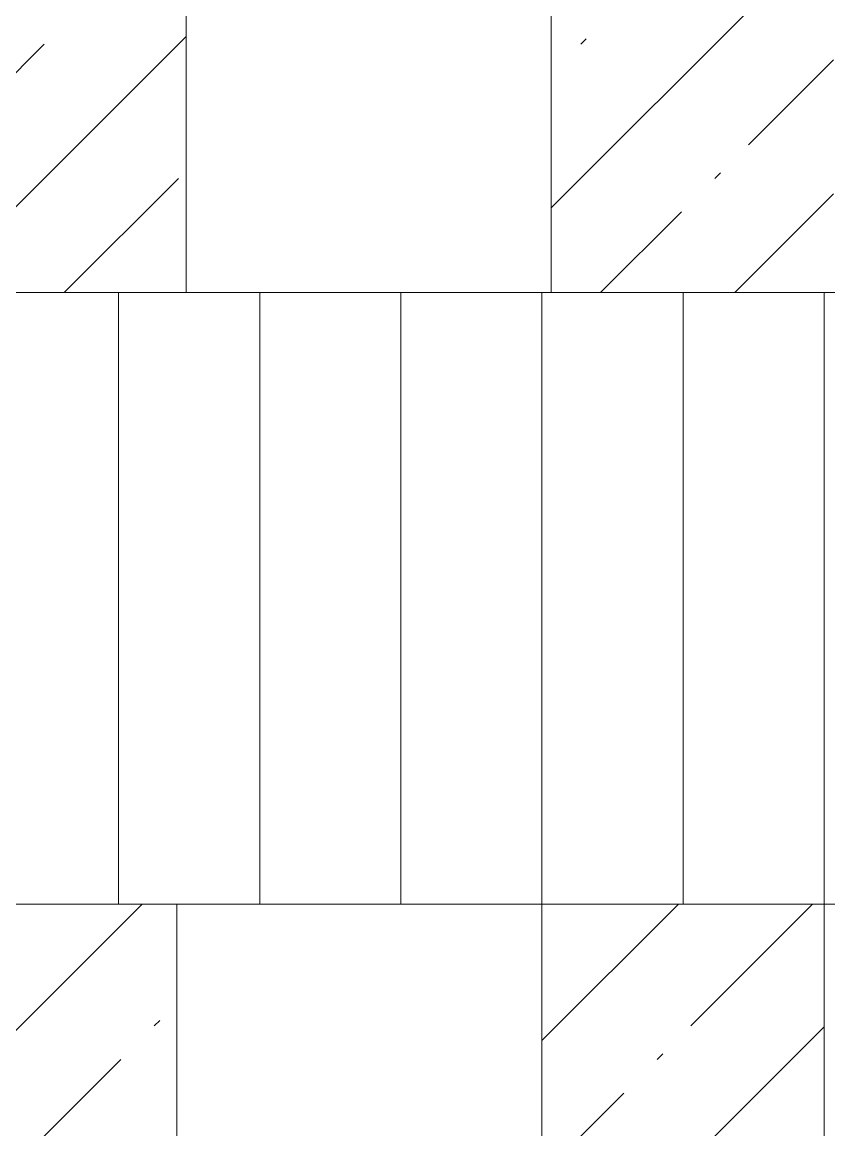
# Model space of a CAD drawing. Header units: millimetres. Extents: x 54725 to 263872, y -8553 to 29614.
# Drawn here: x 161547 to 163262, y 18720 to 21075 of the extents above; entities that cross this region are included whole.
import ezdxf

# ---------------------------------------------------------------- set-up
doc = ezdxf.new("R2010")
doc.units = ezdxf.units.MM
doc.layers.add('S-STRS-4', color=7, linetype='Continuous', lineweight=5)
doc.layers.add('S-STRS-MBND-1', color=7, linetype='Continuous', lineweight=5)

# ---------------------------------------------------------------- blocks, each defined once
blk = doc.blocks.new('Перекрытия 3 - Перекрытия 4-20977624-Общий план 1 этажа с размещением фрагментов 1_10-1_12')
at = {"layer": 'S-STRS-4'}
h = blk.add_hatch(dxfattribs=at)
h.set_pattern_fill('FP_61', color=256, style=0, pattern_type=2)
h.set_pattern_definition([(45, (0, 0), (-285.123, 285.123), []), (45, (285.12, 0), (-285.123, 285.123), [504.031, -100.806, 16.764, -84.042])])
h.paths.add_polyline_path([(23710, 20500), (25033.8, 20500), (25033.8, 26500), (23710, 26500), (23710, 20832.3)])
h.paths.add_polyline_path([(25810, 20500), (26410, 20500), (26410, 22000), (25810, 22000), (25810, 21389.4)])
h.paths.add_polyline_path([(26328.7, 22600), (26410, 22600), (26410, 26500), (25810, 26500), (25810, 22600), (26044.5, 22600)])
for p, q in [((25033.8, 20500), (25033.8, 26500)), ((25810, 22000), (25810, 20500)), ((25810, 20500), (25810, 22000)), ((23686.9, 20500), (25033.8, 20500)), ((23710, 20500), (25033.8, 20500)), ((25810, 20500), (26410, 20500)), ((25810, 20500), (26410, 20500))]:
    blk.add_line(p, q, dxfattribs=at)
blk = doc.blocks.new('Перекрытия 2 - Перекрытия 4-32990152-Общий план 1 этажа с размещением фрагментов 1_10-1_12')
at = {"layer": 'S-STRS-4'}
h = blk.add_hatch(dxfattribs=at)
h.set_pattern_fill('FP_208', color=256, style=0, pattern_type=2)
h.set_pattern_definition([(45, (20, -20), (-285.123, 285.123), []), (45, (305.12, -20), (-285.123, 285.123), [504.031, -100.806, 16.764, -84.042])])
h.paths.add_polyline_path([(24111.3, 15200), (25033.8, 15200), (25033.8, 19180), (23710, 19180), (23710, 15200), (23913.2, 15200)])
h.paths.add_polyline_path([(25810, 15200), (26410, 15200), (26410, 17830), (25830, 17830), (25830, 18430), (26410, 18430), (26410, 19180), (25810, 19180), (25810, 15542.3)])
for p, q in [((25033.8, 19180), (23710, 19180)), ((25033.8, 19180), (24310, 19180)), ((25033.8, 15200), (25033.8, 19180)), ((26410, 19180), (25810, 19180)), ((25810, 19180), (25810, 15200)), ((26410, 19180), (25810, 19180)), ((25810, 15200), (25810, 19180)), ((26410, 18430), (26410, 19180)), ((26410, 18430), (26410, 19180))]:
    blk.add_line(p, q, dxfattribs=at)

msp = doc.modelspace()

# ---------------------------------------------------------------- linework, layer by layer
at = {"layer": 'S-STRS-MBND-1'}
for p, q in [((161023, 20500), (167451.6, 20500)), ((161751.6, 20500), (161751.6, 19200)), ((161751.6, 20500), (161751.6, 19200)), ((162051.6, 20500), (162051.6, 19200)), ((162051.6, 20500), (162051.6, 19200)), ((162351.6, 20500), (162351.6, 19200)), ((162351.6, 20500), (162351.6, 19200)), ((162651.6, 20500), (162651.6, 19200)), ((162651.6, 20500), (162651.6, 19200)), ((162951.6, 20500), (162951.6, 19200)), ((162951.6, 20500), (162951.6, 19200)), ((163251.6, 20500), (163251.6, 19200)), ((163251.6, 20500), (163251.6, 19200)), ((161154.7, 19200), (167451.6, 19200))]:
    msp.add_line(p, q, dxfattribs=at)

# ---------------------------------------------------------------- block references
at = {"layer": 'S-STRS-4'}
for name, p in [('Перекрытия 3 - Перекрытия 4-20977624-Общий план 1 этажа с размещением фрагментов 1_10-1_12', (136861.6, 0)), ('Перекрытия 2 - Перекрытия 4-32990152-Общий план 1 этажа с размещением фрагментов 1_10-1_12', (136841.6, 20))]:
    msp.add_blockref(name, p, dxfattribs=at)

doc.saveas('drawing.dxf')
